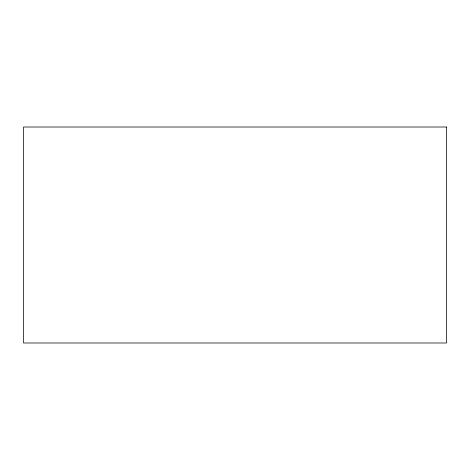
<?xml version="1.0" encoding="UTF-8"?>
<svg xmlns="http://www.w3.org/2000/svg" width="470" height="470" viewBox="0 0 470 470"><rect width="100%" height="100%" fill="white"/><g stroke="black" fill="none" stroke-linecap="round" stroke-linejoin="round"><path stroke-width="0.7" d="M446.5 127.006L23.5 127.006L23.5 342.994L446.5 342.994L446.5 127.006"/></g></svg>
